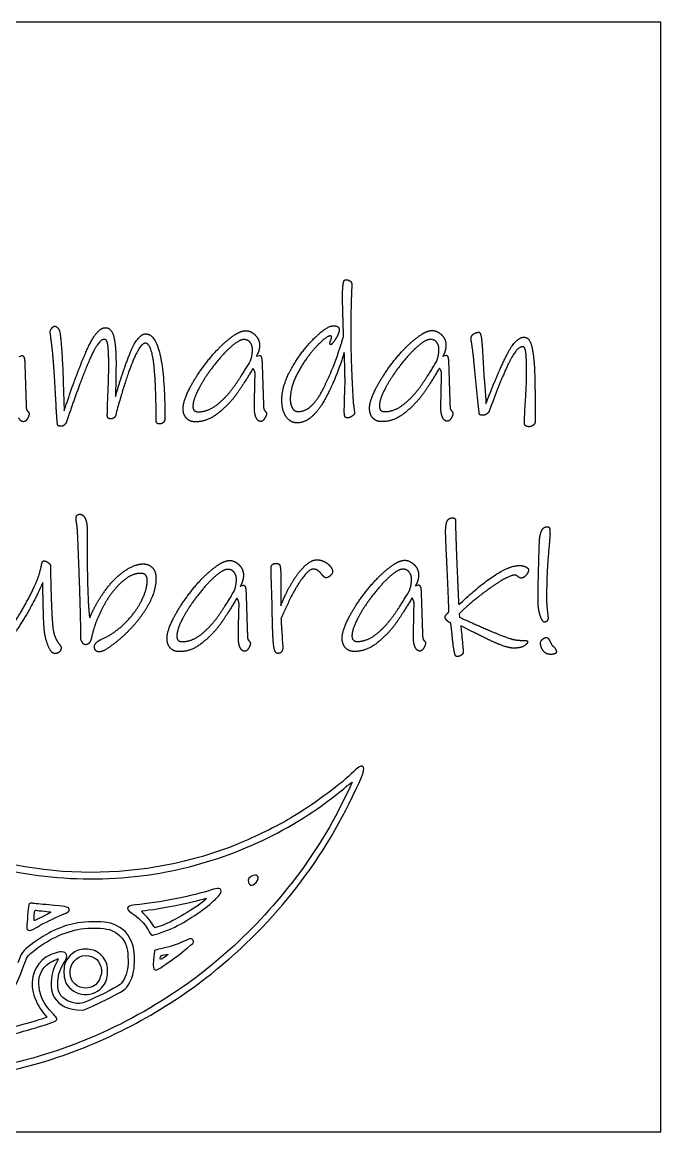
# Model space of a CAD drawing. Header units: centimetres. Extents: x 0 to 28, y 0 to 23.5.
# Drawn here: x 14.48 to 28, y 0 to 23.5 of the extents above; entities that cross this region are included whole.
import ezdxf

# ---------------------------------------------------------------- set-up
doc = ezdxf.new("R2010")
doc.units = ezdxf.units.CM
doc.header["$MEASUREMENT"] = 0
doc.layers.add('Crescent FINAL v2_Sketch1', color=7, linetype='Continuous')

msp = doc.modelspace()

# ---------------------------------------------------------------- linework, layer by layer
at = {"layer": 'Crescent FINAL v2_Sketch1'}
for p, q in [((28, 23.5), (0, 23.5)), ((28, 0), (28, 23.5)), ((21.459, 17.952), (21.451, 17.759)), ((21.283, 16.843), (21.275, 17.173)), ((14.417, 16.419), (14.483, 16.439)), ((19.44, 16.425), (19.507, 16.444)), ((23.387, 16.429), (23.454, 16.449)), ((19.409, 15.886), (19.413, 16.035)), ((23.356, 15.89), (23.36, 16.04)), ((24.123, 15.553), (24.063, 16.119)), ((24.248, 16.135), (24.264, 15.927)), ((15.353, 15.874), (15.373, 15.272)), ((16.461, 15.753), (16.458, 15.572)), ((21.312, 15.696), (21.316, 15.916)), ((24.155, 15.231), (24.123, 15.553)), ((24.426, 15.42), (24.367, 15.263)), ((15.456, 15.139), (15.42, 15.036)), ((16.47, 15.218), (16.47, 15.214)), ((15.855, 12.804), (15.856, 12.596)), ((23.466, 12.188), (23.446, 12.734)), ((19.956, 11.763), (19.957, 11.138)), ((19.1, 11.558), (19.166, 11.578)), ((22.806, 11.562), (22.873, 11.582)), ((19.069, 11.019), (19.073, 11.169)), ((22.776, 11.023), (22.779, 11.173)), ((23.735, 10.969), (23.739, 10.899)), ((23.582, 10.533), (23.554, 10.773)), ((24.014, 10.592), (23.767, 10.714)), ((19.989, 10.427), (20.001, 10.27)), ((21.405, 7.361), (21.466, 7.405)), ((21.466, 7.405), (21.44, 7.344)), ((15.642, 2.585), (15.783, 2.579)), ((15.783, 2.579), (15.972, 2.664)), ((15.008, 2.428), (14.896, 2.389)), ((14.934, 2.515), (15.008, 2.428)), ((0, 0), (28, 0))]:
    msp.add_line(p, q, dxfattribs=at)
for points, degree in [([(21.263, 17.637), (21.262, 17.873), (21.282, 17.975)], 2), ([(21.282, 17.975), (21.29, 18.015), (21.3, 18.03)], 2), ([(21.3, 18.03), (21.309, 18.046), (21.341, 18.046)], 2), ([(21.341, 18.046), (21.38, 18.046), (21.42, 18.021)], 2), ([(21.42, 18.021), (21.459, 17.995), (21.459, 17.952)], 2), ([(21.275, 17.173), (21.263, 17.61), (21.263, 17.637)], 2), ([(21.451, 17.759), (21.451, 17.681), (21.444, 17.451)], 2), ([(21.444, 17.451), (21.436, 17.221), (21.436, 16.989)], 2), ([(15.076, 16.942), (15.076, 16.974), (15.108, 17.017)], 2), ([(15.108, 16.681), (15.076, 16.915), (15.076, 16.942)], 2), ([(15.108, 17.017), (15.139, 17.06), (15.167, 17.061)], 2), ([(15.167, 17.061), (15.23, 17.061), (15.269, 16.97)], 2), ([(15.269, 16.97), (15.289, 16.927), (15.313, 16.624)], 2), ([(15.82, 16.485), (16.051, 17.03), (16.244, 17.03)], 2), ([(16.244, 17.03), (16.373, 17.03), (16.421, 16.842)], 2), ([(18.831, 16.766), (18.976, 16.884), (19.062, 16.925)], 2), ([(19.062, 16.925), (19.149, 16.967), (19.216, 16.967)], 2), ([(19.216, 16.967), (19.278, 16.967), (19.345, 16.928)], 2), ([(19.345, 16.928), (19.412, 16.888), (19.459, 16.818)], 2), ([(20.668, 16.807), (20.937, 17.071), (21.067, 17.071)], 2), ([(21.067, 17.071), (21.193, 17.071), (21.193, 16.989)], 2), ([(21.193, 16.989), (21.193, 16.934), (21.155, 16.861)], 2), ([(21.436, 16.989), (21.437, 16.541), (21.457, 16.075)], 2), ([(22.777, 16.77), (22.922, 16.888), (23.009, 16.93)], 2), ([(23.009, 16.93), (23.095, 16.971), (23.162, 16.971)], 2), ([(23.162, 16.971), (23.225, 16.971), (23.292, 16.932)], 2), ([(23.292, 16.932), (23.359, 16.893), (23.406, 16.822)], 2), ([(24.035, 16.895), (24.086, 16.933), (24.153, 16.933)], 2), ([(24.153, 16.933), (24.192, 16.933), (24.21, 16.744)], 2), ([(16.22, 16.783), (16.087, 16.782), (15.883, 16.293)], 2), ([(16.297, 16.659), (16.279, 16.783), (16.22, 16.783)], 2), ([(16.421, 16.842), (16.468, 16.653), (16.469, 16.295)], 2), ([(17.089, 16.701), (16.877, 16.701), (16.47, 15.218)], 2), ([(16.777, 16.516), (16.936, 16.897), (17.097, 16.898)], 2), ([(17.267, 16.279), (17.215, 16.701), (17.089, 16.701)], 2), ([(17.097, 16.898), (17.502, 16.898), (17.504, 15.106)], 2), ([(18.391, 16.303), (18.611, 16.585), (18.831, 16.766)], 2), ([(19.176, 16.778), (19.078, 16.778), (18.925, 16.644)], 2), ([(19.308, 16.717), (19.259, 16.778), (19.176, 16.778)], 2), ([(19.357, 16.574), (19.357, 16.656), (19.308, 16.717)], 2), ([(19.459, 16.818), (19.507, 16.747), (19.507, 16.657)], 2), ([(20.189, 16.178), (20.399, 16.544), (20.668, 16.807)], 2), ([(21.004, 16.855), (20.922, 16.855), (20.708, 16.628)], 2), ([(20.858, 15.74), (21.103, 16.226), (21.283, 16.843)], 2), ([(20.993, 16.69), (20.993, 16.709), (21.012, 16.756)], 2), ([(21.002, 16.676), (20.993, 16.682), (20.993, 16.69)], 2), ([(21.028, 16.847), (21.024, 16.855), (21.004, 16.855)], 2), ([(21.012, 16.756), (21.032, 16.804), (21.032, 16.819)], 2), ([(21.073, 16.729), (21.028, 16.67), (21.02, 16.67)], 2), ([(21.032, 16.819), (21.032, 16.839), (21.028, 16.847)], 2), ([(21.155, 16.861), (21.118, 16.788), (21.073, 16.729)], 2), ([(22.337, 16.308), (22.557, 16.589), (22.777, 16.77)], 2), ([(23.123, 16.782), (23.025, 16.782), (22.872, 16.649)], 2), ([(23.255, 16.722), (23.206, 16.783), (23.123, 16.782)], 2), ([(23.304, 16.578), (23.304, 16.661), (23.255, 16.722)], 2), ([(23.406, 16.822), (23.453, 16.751), (23.453, 16.661)], 2), ([(23.984, 16.799), (23.984, 16.858), (24.035, 16.895)], 2), ([(23.996, 16.709), (23.984, 16.768), (23.984, 16.799)], 2), ([(24.063, 16.119), (24.035, 16.457), (23.996, 16.709)], 2), ([(24.21, 16.744), (24.228, 16.556), (24.248, 16.135)], 2), ([(24.745, 16.46), (24.931, 16.828), (25.104, 16.828)], 2), ([(25.104, 16.828), (25.226, 16.828), (25.271, 16.622)], 2), ([(15.18, 15.783), (15.14, 16.447), (15.108, 16.681)], 2), ([(15.313, 16.624), (15.337, 16.322), (15.353, 15.874)], 2), ([(15.373, 15.272), (15.589, 15.941), (15.82, 16.485)], 2), ([(16.315, 16.24), (16.315, 16.535), (16.297, 16.659)], 2), ([(16.458, 15.572), (16.618, 16.134), (16.777, 16.516)], 2), ([(18.925, 16.644), (18.748, 16.495), (18.552, 16.245)], 2), ([(19.311, 16.318), (19.358, 16.436), (19.357, 16.574)], 2), ([(19.507, 16.657), (19.507, 16.535), (19.44, 16.425)], 2), ([(20.708, 16.628), (20.494, 16.402), (20.325, 16.091)], 2), ([(21.299, 16.505), (21.1, 15.86), (20.847, 15.438)], 2), ([(21.02, 16.67), (21.012, 16.67), (21.002, 16.676)], 2), ([(21.311, 16.205), (21.307, 16.383), (21.299, 16.505)], 2), ([(22.872, 16.649), (22.695, 16.499), (22.499, 16.249)], 2), ([(23.257, 16.323), (23.304, 16.441), (23.304, 16.578)], 2), ([(23.453, 16.661), (23.453, 16.539), (23.387, 16.429)], 2), ([(24.347, 15.542), (24.558, 16.092), (24.745, 16.46)], 2), ([(25.081, 16.627), (24.947, 16.627), (24.788, 16.295)], 2), ([(25.146, 16.48), (25.132, 16.627), (25.081, 16.627)], 2), ([(25.16, 16.101), (25.16, 16.333), (25.146, 16.48)], 2), ([(25.271, 16.622), (25.317, 16.415), (25.329, 16.093)], 2), ([(14.483, 16.439), (14.527, 16.439), (14.535, 16.333)], 2), ([(14.535, 16.333), (14.539, 16.27), (14.545, 16.077)], 2), ([(15.883, 16.293), (15.679, 15.803), (15.456, 15.139)], 2), ([(16.3, 15.658), (16.316, 16.028), (16.315, 16.24)], 2), ([(16.469, 16.295), (16.469, 16.107), (16.461, 15.753)], 2), ([(17.319, 15.062), (17.318, 15.856), (17.267, 16.279)], 2), ([(18.03, 15.749), (18.171, 16.022), (18.391, 16.303)], 2), ([(18.552, 16.245), (18.356, 15.995), (18.226, 15.751)], 2), ([(18.967, 15.781), (19.122, 16), (19.311, 16.318)], 2), ([(19.507, 16.444), (19.55, 16.444), (19.558, 16.338)], 2), ([(19.558, 16.338), (19.562, 16.275), (19.568, 16.083)], 2), ([(21.976, 15.753), (22.118, 16.027), (22.337, 16.308)], 2), ([(22.499, 16.249), (22.302, 15.999), (22.173, 15.755)], 2), ([(22.914, 15.786), (23.069, 16.004), (23.257, 16.323)], 2), ([(23.454, 16.449), (23.497, 16.449), (23.505, 16.343)], 2), ([(23.505, 16.343), (23.509, 16.28), (23.515, 16.087)], 2), ([(24.788, 16.295), (24.629, 15.963), (24.426, 15.42)], 2), ([(14.545, 16.077), (14.551, 15.885), (14.555, 15.759)], 2), ([(19.366, 16.165), (19.189, 15.866), (19.036, 15.646)], 2), ([(19.413, 16.035), (19.413, 16.126), (19.366, 16.165)], 2), ([(19.568, 16.083), (19.574, 15.89), (19.578, 15.764)], 2), ([(19.98, 15.501), (19.979, 15.812), (20.189, 16.178)], 2), ([(20.325, 16.091), (20.156, 15.781), (20.157, 15.513)], 2), ([(21.316, 15.916), (21.316, 16.026), (21.311, 16.205)], 2), ([(21.457, 16.075), (21.477, 15.609), (21.489, 15.464)], 2), ([(23.312, 16.169), (23.136, 15.87), (22.983, 15.65)], 2), ([(23.36, 16.04), (23.36, 16.13), (23.312, 16.169)], 2), ([(23.515, 16.087), (23.521, 15.895), (23.525, 15.769)], 2), ([(25.137, 15.499), (25.16, 15.861), (25.16, 16.101)], 2), ([(25.329, 16.093), (25.341, 15.735), (25.342, 15.047)], 2), ([(14.555, 15.759), (14.559, 15.629), (14.563, 15.507)], 2), ([(15.196, 15.512), (15.188, 15.594), (15.18, 15.783)], 2), ([(17.889, 15.318), (17.889, 15.476), (18.03, 15.749)], 2), ([(18.226, 15.751), (18.097, 15.507), (18.097, 15.366)], 2), ([(18.616, 15.406), (18.812, 15.563), (18.967, 15.781)], 2), ([(19.398, 15.32), (19.398, 15.414), (19.409, 15.886)], 2), ([(19.578, 15.764), (19.583, 15.635), (19.587, 15.513)], 2), ([(21.835, 15.323), (21.835, 15.48), (21.976, 15.753)], 2), ([(22.173, 15.755), (22.043, 15.512), (22.044, 15.37)], 2), ([(22.562, 15.41), (22.759, 15.567), (22.914, 15.786)], 2), ([(23.345, 15.324), (23.345, 15.419), (23.356, 15.89)], 2), ([(23.525, 15.769), (23.529, 15.639), (23.533, 15.517)], 2), ([(24.264, 15.927), (24.296, 15.53), (24.3, 15.424)], 2), ([(15.228, 14.997), (15.208, 15.189), (15.196, 15.512)], 2), ([(16.285, 15.171), (16.285, 15.328), (16.3, 15.658)], 2), ([(19.036, 15.646), (18.883, 15.426), (18.647, 15.231)], 2), ([(19.587, 15.513), (19.591, 15.391), (19.595, 15.32)], 2), ([(20.157, 15.513), (20.157, 15.419), (20.196, 15.337)], 2), ([(20.326, 15.254), (20.613, 15.254), (20.858, 15.74)], 2), ([(21.301, 15.243), (21.301, 15.46), (21.312, 15.696)], 2), ([(22.983, 15.65), (22.83, 15.43), (22.594, 15.235)], 2), ([(23.533, 15.517), (23.537, 15.395), (23.541, 15.325)], 2), ([(24.321, 15.477), (24.331, 15.506), (24.347, 15.542)], 2), ([(14.563, 15.507), (14.567, 15.385), (14.571, 15.315)], 2), ([(14.571, 15.315), (14.575, 15.287), (14.603, 15.258)], 2), ([(17.958, 15.114), (17.889, 15.192), (17.889, 15.318)], 2), ([(18.097, 15.366), (18.097, 15.248), (18.207, 15.248)], 2), ([(18.207, 15.248), (18.419, 15.248), (18.616, 15.406)], 2), ([(19.434, 15.127), (19.398, 15.21), (19.398, 15.32)], 2), ([(19.595, 15.32), (19.599, 15.293), (19.626, 15.263)], 2), ([(20.073, 15.14), (19.98, 15.266), (19.98, 15.501)], 2), ([(20.196, 15.337), (20.236, 15.254), (20.326, 15.254)], 2), ([(20.847, 15.438), (20.593, 15.015), (20.299, 15.014)], 2), ([(21.489, 15.464), (21.489, 15.44), (21.493, 15.413)], 2), ([(21.493, 15.413), (21.497, 15.385), (21.501, 15.362)], 2), ([(21.501, 15.362), (21.517, 15.252), (21.517, 15.228)], 2), ([(21.904, 15.118), (21.835, 15.197), (21.835, 15.323)], 2), ([(22.044, 15.37), (22.044, 15.252), (22.154, 15.252)], 2), ([(22.154, 15.252), (22.366, 15.252), (22.562, 15.41)], 2), ([(23.38, 15.132), (23.345, 15.214), (23.345, 15.324)], 2), ([(23.541, 15.325), (23.545, 15.297), (23.573, 15.268)], 2), ([(24.3, 15.424), (24.312, 15.447), (24.321, 15.477)], 2), ([(25.114, 15), (25.114, 15.161), (25.137, 15.499)], 2), ([(14.512, 15.039), (14.446, 15.039), (14.41, 15.122)], 2), ([(14.591, 15.1), (14.552, 15.039), (14.512, 15.039)], 2), ([(14.63, 15.209), (14.63, 15.161), (14.591, 15.1)], 2), ([(14.603, 15.258), (14.63, 15.228), (14.63, 15.209)], 2), ([(16.356, 15.1), (16.285, 15.1), (16.285, 15.171)], 2), ([(16.438, 15.134), (16.407, 15.1), (16.356, 15.1)], 2), ([(16.47, 15.214), (16.47, 15.167), (16.438, 15.134)], 2), ([(17.39, 14.991), (17.319, 14.991), (17.319, 15.062)], 2), ([(17.504, 15.106), (17.504, 15.058), (17.472, 15.025)], 2), ([(18.152, 15.036), (18.027, 15.035), (17.958, 15.114)], 2), ([(18.647, 15.231), (18.412, 15.036), (18.152, 15.036)], 2), ([(19.536, 15.045), (19.469, 15.045), (19.434, 15.127)], 2), ([(19.615, 15.106), (19.575, 15.045), (19.536, 15.045)], 2), ([(19.654, 15.214), (19.654, 15.167), (19.615, 15.106)], 2), ([(19.626, 15.263), (19.654, 15.234), (19.654, 15.214)], 2), ([(20.299, 15.014), (20.165, 15.014), (20.073, 15.14)], 2), ([(21.315, 15.151), (21.301, 15.184), (21.301, 15.243)], 2), ([(21.372, 15.118), (21.328, 15.118), (21.315, 15.151)], 2), ([(21.46, 15.153), (21.403, 15.118), (21.372, 15.118)], 2), ([(21.517, 15.228), (21.517, 15.189), (21.46, 15.153)], 2), ([(22.099, 15.04), (21.973, 15.04), (21.904, 15.118)], 2), ([(22.594, 15.235), (22.358, 15.04), (22.099, 15.04)], 2), ([(23.483, 15.049), (23.416, 15.049), (23.38, 15.132)], 2), ([(23.561, 15.11), (23.522, 15.049), (23.483, 15.049)], 2), ([(23.6, 15.218), (23.6, 15.171), (23.561, 15.11)], 2), ([(23.573, 15.268), (23.6, 15.238), (23.6, 15.218)], 2), ([(24.174, 15.184), (24.159, 15.192), (24.155, 15.231)], 2), ([(24.237, 15.176), (24.19, 15.176), (24.174, 15.184)], 2), ([(24.314, 15.2), (24.276, 15.176), (24.237, 15.176)], 2), ([(24.367, 15.263), (24.351, 15.223), (24.314, 15.2)], 2), ([(25.342, 15.047), (25.342, 15), (25.303, 14.967)], 2), ([(15.248, 14.95), (15.232, 14.958), (15.228, 14.997)], 2), ([(15.311, 14.942), (15.263, 14.942), (15.248, 14.95)], 2), ([(15.375, 14.97), (15.346, 14.942), (15.311, 14.942)], 2), ([(15.42, 15.036), (15.405, 14.997), (15.375, 14.97)], 2), ([(17.472, 15.025), (17.441, 14.992), (17.39, 14.991)], 2), ([(25.142, 14.951), (25.114, 14.969), (25.114, 15)], 2), ([(25.208, 14.933), (25.169, 14.933), (25.142, 14.951)], 2), ([(25.303, 14.967), (25.263, 14.933), (25.208, 14.933)], 2), ([(15.623, 12.989), (15.623, 13.079), (15.706, 13.079)], 2), ([(15.627, 12.94), (15.623, 12.965), (15.623, 12.989)], 2), ([(15.635, 12.89), (15.631, 12.914), (15.627, 12.94)], 2), ([(15.706, 13.079), (15.773, 13.079), (15.814, 12.995)], 2), ([(15.814, 12.995), (15.855, 12.91), (15.855, 12.804)], 2), ([(23.473, 12.923), (23.501, 13.001), (23.595, 13.002)], 2), ([(23.595, 13.002), (23.63, 13.002), (23.642, 12.988)], 2), ([(23.642, 12.988), (23.654, 12.974), (23.654, 12.935)], 2), ([(23.654, 12.935), (23.654, 12.754), (23.68, 12.096)], 2), ([(15.643, 12.849), (15.639, 12.871), (15.635, 12.89)], 2), ([(15.647, 12.804), (15.647, 12.828), (15.643, 12.849)], 2), ([(15.691, 11.794), (15.659, 12.678), (15.647, 12.804)], 2), ([(23.446, 12.734), (23.446, 12.844), (23.473, 12.923)], 2), ([(25.431, 12.504), (25.435, 12.618), (25.472, 12.717)], 2), ([(25.472, 12.717), (25.509, 12.815), (25.604, 12.815)], 2), ([(25.604, 12.815), (25.635, 12.815), (25.645, 12.782)], 2), ([(25.645, 12.782), (25.655, 12.748), (25.655, 12.654)], 2), ([(15.856, 12.596), (15.857, 11.66), (15.885, 11.157)], 2), ([(25.401, 11.246), (25.401, 11.561), (25.431, 12.504)], 2), ([(25.655, 12.654), (25.655, 12.642), (25.64, 12.453)], 2), ([(25.64, 12.453), (25.581, 11.876), (25.582, 11.298)], 2), ([(14.885, 11.966), (14.897, 12.033), (14.909, 12.062)], 2), ([(14.909, 12.062), (14.921, 12.092), (14.936, 12.092)], 2), ([(14.936, 12.092), (14.98, 12.092), (15.031, 12.056)], 2), ([(15.031, 12.056), (15.082, 12.021), (15.082, 11.982)], 2), ([(16.646, 11.875), (16.863, 12.027), (17.039, 12.027)], 2), ([(17.039, 12.027), (17.161, 12.027), (17.238, 11.949)], 2), ([(18.49, 11.899), (18.635, 12.017), (18.722, 12.059)], 2), ([(18.722, 12.059), (18.808, 12.1), (18.875, 12.1)], 2), ([(18.875, 12.1), (18.938, 12.1), (19.005, 12.061)], 2), ([(19.005, 12.061), (19.072, 12.022), (19.119, 11.951)], 2), ([(19.752, 11.948), (19.752, 12.038), (19.862, 12.038)], 2), ([(19.862, 12.038), (19.929, 12.038), (19.942, 11.981)], 2), ([(20.212, 11.661), (20.349, 11.882), (20.481, 11.998)], 2), ([(20.481, 11.998), (20.612, 12.114), (20.715, 12.114)], 2), ([(20.715, 12.114), (20.801, 12.114), (20.88, 12.075)], 2), ([(20.88, 12.075), (20.958, 12.036), (21.006, 11.975)], 2), ([(22.197, 11.903), (22.342, 12.021), (22.429, 12.063)], 2), ([(22.429, 12.063), (22.515, 12.104), (22.582, 12.104)], 2), ([(22.582, 12.104), (22.645, 12.104), (22.712, 12.065)], 2), ([(22.712, 12.065), (22.778, 12.026), (22.826, 11.955)], 2), ([(23.492, 11.614), (23.474, 12.007), (23.466, 12.188)], 2), ([(23.68, 12.096), (23.707, 11.437), (23.723, 11.158)], 2), ([(23.723, 11.158), (24.598, 11.992), (25.003, 11.993)], 2), ([(25.003, 11.993), (25.086, 11.993), (25.143, 11.964)], 2), ([(14.815, 11.722), (14.846, 11.801), (14.885, 11.966)], 2), ([(15.082, 11.982), (15.082, 11.793), (15.096, 11.335)], 2), ([(15.724, 10.453), (15.724, 10.909), (15.691, 11.794)], 2), ([(16.246, 11.472), (16.43, 11.724), (16.646, 11.875)], 2), ([(16.989, 11.827), (16.823, 11.827), (16.651, 11.693)], 2), ([(17.097, 11.789), (17.063, 11.827), (16.989, 11.827)], 2), ([(17.13, 11.677), (17.13, 11.752), (17.097, 11.789)], 2), ([(17.238, 11.949), (17.315, 11.87), (17.315, 11.721)], 2), ([(18.05, 11.437), (18.27, 11.718), (18.49, 11.899)], 2), ([(18.584, 11.777), (18.408, 11.628), (18.212, 11.378)], 2), ([(18.836, 11.911), (18.738, 11.911), (18.584, 11.777)], 2), ([(18.968, 11.851), (18.918, 11.911), (18.836, 11.911)], 2), ([(19.017, 11.707), (19.017, 11.79), (18.968, 11.851)], 2), ([(19.166, 11.79), (19.166, 11.668), (19.1, 11.558)], 2), ([(19.119, 11.951), (19.166, 11.88), (19.166, 11.79)], 2), ([(19.764, 11.464), (19.752, 11.802), (19.752, 11.948)], 2), ([(19.942, 11.981), (19.956, 11.924), (19.956, 11.763)], 2), ([(20.644, 11.917), (20.53, 11.917), (20.338, 11.616)], 2), ([(20.736, 11.89), (20.691, 11.917), (20.644, 11.917)], 2), ([(20.809, 11.823), (20.782, 11.862), (20.736, 11.89)], 2), ([(20.866, 11.756), (20.841, 11.78), (20.809, 11.823)], 2), ([(20.919, 11.733), (20.892, 11.733), (20.866, 11.756)], 2), ([(21.004, 11.778), (20.955, 11.733), (20.919, 11.733)], 2), ([(21.053, 11.859), (21.053, 11.823), (21.004, 11.778)], 2), ([(21.006, 11.975), (21.053, 11.914), (21.053, 11.859)], 2), ([(21.757, 11.441), (21.977, 11.722), (22.197, 11.903)], 2), ([(22.291, 11.782), (22.115, 11.632), (21.918, 11.382)], 2), ([(22.543, 11.915), (22.444, 11.915), (22.291, 11.782)], 2), ([(22.674, 11.855), (22.625, 11.916), (22.543, 11.915)], 2), ([(22.724, 11.711), (22.724, 11.794), (22.674, 11.855)], 2), ([(22.873, 11.794), (22.873, 11.672), (22.806, 11.562)], 2), ([(22.826, 11.955), (22.873, 11.884), (22.873, 11.794)], 2), ([(24.921, 11.792), (24.815, 11.792), (24.583, 11.646)], 2), ([(24.976, 11.759), (24.937, 11.792), (24.921, 11.792)], 2), ([(25.047, 11.726), (25.015, 11.726), (24.976, 11.759)], 2), ([(25.147, 11.787), (25.094, 11.726), (25.047, 11.726)], 2), ([(25.143, 11.964), (25.2, 11.934), (25.2, 11.903)], 2), ([(25.2, 11.903), (25.2, 11.848), (25.147, 11.787)], 2), ([(14.552, 11.175), (14.725, 11.49), (14.815, 11.722)], 2), ([(14.917, 11.632), (14.804, 11.36), (14.607, 11.014)], 2), ([(14.921, 11.488), (14.921, 11.573), (14.917, 11.632)], 2), ([(16.651, 11.693), (16.478, 11.559), (16.329, 11.342)], 2), ([(17.005, 11.241), (17.13, 11.489), (17.13, 11.677)], 2), ([(17.315, 11.721), (17.315, 11.387), (17.048, 10.991)], 2), ([(18.97, 11.452), (19.017, 11.57), (19.017, 11.707)], 2), ([(19.166, 11.578), (19.21, 11.578), (19.218, 11.471)], 2), ([(19.957, 11.138), (20.075, 11.441), (20.212, 11.661)], 2), ([(20.338, 11.616), (20.146, 11.315), (19.961, 10.859)], 2), ([(22.677, 11.456), (22.724, 11.574), (22.724, 11.711)], 2), ([(22.873, 11.582), (22.916, 11.582), (22.924, 11.476)], 2), ([(23.515, 11.008), (23.51, 11.221), (23.492, 11.614)], 2), ([(24.583, 11.646), (24.351, 11.501), (24.108, 11.304)], 2), ([(14.925, 11.321), (14.921, 11.404), (14.921, 11.488)], 2), ([(14.95, 10.637), (14.934, 10.806), (14.925, 11.321)], 2), ([(15.096, 11.335), (15.111, 10.877), (15.131, 10.7)], 2), ([(16.052, 11.173), (16.144, 11.334), (16.246, 11.472)], 2), ([(16.329, 11.342), (16.215, 11.177), (16.109, 10.945)], 2), ([(17.689, 10.882), (17.83, 11.155), (18.05, 11.437)], 2), ([(18.212, 11.378), (18.015, 11.128), (17.886, 10.884)], 2), ([(18.627, 10.915), (18.782, 11.133), (18.97, 11.452)], 2), ([(19.025, 11.298), (18.849, 10.999), (18.696, 10.779)], 2), ([(19.073, 11.169), (19.072, 11.259), (19.025, 11.298)], 2), ([(19.218, 11.471), (19.222, 11.409), (19.228, 11.216)], 2), ([(19.774, 11.079), (19.772, 11.24), (19.764, 11.464)], 2), ([(21.396, 10.886), (21.537, 11.16), (21.757, 11.441)], 2), ([(21.918, 11.382), (21.722, 11.132), (21.593, 10.888)], 2), ([(22.333, 10.919), (22.489, 11.137), (22.677, 11.456)], 2), ([(22.732, 11.302), (22.555, 11.003), (22.402, 10.783)], 2), ([(22.779, 11.173), (22.779, 11.263), (22.732, 11.302)], 2), ([(22.924, 11.476), (22.928, 11.413), (22.935, 11.22)], 2), ([(24.108, 11.304), (23.864, 11.107), (23.735, 10.969)], 2), ([(25.582, 11.298), (25.582, 11.172), (25.598, 11.042)], 2), ([(14.205, 10.635), (14.38, 10.861), (14.552, 11.175)], 2), ([(15.885, 11.157), (15.901, 10.91), (15.916, 10.882)], 2), ([(15.916, 10.882), (15.96, 11.012), (16.052, 11.173)], 2), ([(16.656, 10.771), (16.879, 10.993), (17.005, 11.241)], 2), ([(19.228, 11.216), (19.234, 11.023), (19.238, 10.898)], 2), ([(19.781, 10.831), (19.776, 10.918), (19.774, 11.079)], 2), ([(22.935, 11.22), (22.941, 11.028), (22.945, 10.902)], 2), ([(25.423, 11.028), (25.401, 11.132), (25.401, 11.246)], 2), ([(14.607, 11.014), (14.411, 10.668), (14.213, 10.42)], 2), ([(16.109, 10.945), (16.003, 10.713), (15.948, 10.454)], 2), ([(17.048, 10.991), (16.782, 10.596), (16.369, 10.293)], 2), ([(17.548, 10.452), (17.548, 10.609), (17.689, 10.882)], 2), ([(17.886, 10.884), (17.756, 10.64), (17.757, 10.499)], 2), ([(18.275, 10.539), (18.472, 10.696), (18.627, 10.915)], 2), ([(19.058, 10.453), (19.058, 10.548), (19.069, 11.019)], 2), ([(19.238, 10.898), (19.242, 10.768), (19.246, 10.646)], 2), ([(19.805, 10.311), (19.785, 10.489), (19.781, 10.831)], 2), ([(19.961, 10.859), (19.965, 10.769), (19.975, 10.631)], 2), ([(21.255, 10.456), (21.255, 10.613), (21.396, 10.886)], 2), ([(21.593, 10.888), (21.463, 10.645), (21.463, 10.503)], 2), ([(21.982, 10.543), (22.178, 10.7), (22.333, 10.919)], 2), ([(22.764, 10.457), (22.764, 10.552), (22.776, 11.023)], 2), ([(22.945, 10.902), (22.949, 10.772), (22.953, 10.65)], 2), ([(23.436, 10.898), (23.436, 10.946), (23.515, 11.008)], 2), ([(23.472, 10.83), (23.436, 10.867), (23.436, 10.898)], 2), ([(23.554, 10.773), (23.507, 10.792), (23.472, 10.83)], 2), ([(23.739, 10.899), (24.038, 10.761), (24.403, 10.605)], 2), ([(25.476, 10.859), (25.445, 10.924), (25.423, 11.028)], 2), ([(25.535, 10.795), (25.508, 10.795), (25.476, 10.859)], 2), ([(25.614, 10.889), (25.614, 10.795), (25.535, 10.795)], 2), ([(25.598, 11.042), (25.614, 10.913), (25.614, 10.889)], 2), ([(15.031, 10.295), (14.966, 10.46), (14.95, 10.637)], 2), ([(15.131, 10.7), (15.146, 10.547), (15.188, 10.461)], 2), ([(16.161, 10.43), (16.432, 10.549), (16.656, 10.771)], 2), ([(18.696, 10.779), (18.543, 10.559), (18.307, 10.364)], 2), ([(19.246, 10.646), (19.25, 10.524), (19.254, 10.453)], 2), ([(19.975, 10.631), (19.985, 10.494), (19.989, 10.427)], 2), ([(22.402, 10.783), (22.249, 10.563), (22.014, 10.368)], 2), ([(22.953, 10.65), (22.957, 10.528), (22.961, 10.458)], 2), ([(23.767, 10.714), (23.818, 10.215), (23.818, 10.164)], 2), ([(24.539, 10.339), (24.317, 10.435), (24.014, 10.592)], 2), ([(24.403, 10.605), (24.769, 10.448), (24.911, 10.42)], 2), ([(15.188, 10.461), (15.229, 10.374), (15.269, 10.325)], 2), ([(15.756, 10.365), (15.724, 10.414), (15.724, 10.453)], 2), ([(15.815, 10.316), (15.787, 10.316), (15.756, 10.365)], 2), ([(15.948, 10.454), (15.917, 10.316), (15.815, 10.316)], 2), ([(16.011, 10.269), (16.011, 10.312), (16.049, 10.356)], 2), ([(16.049, 10.356), (16.086, 10.399), (16.161, 10.43)], 2), ([(17.617, 10.247), (17.548, 10.326), (17.548, 10.452)], 2), ([(17.757, 10.499), (17.757, 10.381), (17.867, 10.381)], 2), ([(18.307, 10.364), (18.071, 10.169), (17.812, 10.169)], 2), ([(17.867, 10.381), (18.079, 10.381), (18.275, 10.539)], 2), ([(19.093, 10.261), (19.058, 10.343), (19.058, 10.453)], 2), ([(19.254, 10.453), (19.258, 10.426), (19.286, 10.396)], 2), ([(19.313, 10.347), (19.313, 10.3), (19.274, 10.239)], 2), ([(19.286, 10.396), (19.313, 10.367), (19.313, 10.347)], 2), ([(21.324, 10.251), (21.255, 10.33), (21.255, 10.456)], 2), ([(21.463, 10.503), (21.463, 10.385), (21.573, 10.385)], 2), ([(22.014, 10.368), (21.778, 10.173), (21.519, 10.173)], 2), ([(21.573, 10.385), (21.786, 10.385), (21.982, 10.543)], 2), ([(22.8, 10.265), (22.765, 10.347), (22.764, 10.457)], 2), ([(22.961, 10.458), (22.965, 10.43), (22.992, 10.401)], 2), ([(23.02, 10.351), (23.02, 10.304), (22.981, 10.243)], 2), ([(22.992, 10.401), (23.02, 10.371), (23.02, 10.351)], 2), ([(23.63, 10.16), (23.61, 10.254), (23.582, 10.533)], 2), ([(24.911, 10.42), (24.966, 10.413), (25.021, 10.409)], 2), ([(25.021, 10.409), (25.076, 10.405), (25.099, 10.405)], 2), ([(25.099, 10.405), (25.135, 10.405), (25.158, 10.401)], 2), ([(25.182, 10.385), (25.182, 10.338), (25.109, 10.291)], 2), ([(25.158, 10.401), (25.182, 10.397), (25.182, 10.385)], 2), ([(25.453, 10.346), (25.453, 10.39), (25.494, 10.429)], 2), ([(25.473, 10.258), (25.453, 10.315), (25.453, 10.346)], 2), ([(25.494, 10.429), (25.536, 10.468), (25.579, 10.468)], 2), ([(25.579, 10.468), (25.606, 10.468), (25.622, 10.445)], 2), ([(25.622, 10.445), (25.638, 10.421), (25.658, 10.378)], 2), ([(25.658, 10.378), (25.689, 10.307), (25.721, 10.284)], 2), ([(15.174, 10.13), (15.096, 10.13), (15.031, 10.295)], 2), ([(15.273, 10.166), (15.237, 10.131), (15.174, 10.13)], 2), ([(15.269, 10.325), (15.308, 10.276), (15.308, 10.264)], 2), ([(15.308, 10.264), (15.308, 10.201), (15.273, 10.166)], 2), ([(16.039, 10.194), (16.012, 10.226), (16.011, 10.269)], 2), ([(16.11, 10.163), (16.067, 10.163), (16.039, 10.194)], 2), ([(16.369, 10.293), (16.196, 10.163), (16.11, 10.163)], 2), ([(17.812, 10.169), (17.686, 10.169), (17.617, 10.247)], 2), ([(19.196, 10.178), (19.129, 10.178), (19.093, 10.261)], 2), ([(19.274, 10.239), (19.235, 10.178), (19.196, 10.178)], 2), ([(19.891, 10.132), (19.825, 10.132), (19.805, 10.311)], 2), ([(19.978, 10.173), (19.954, 10.132), (19.891, 10.132)], 2), ([(20.001, 10.27), (20.001, 10.214), (19.978, 10.173)], 2), ([(21.519, 10.173), (21.393, 10.173), (21.324, 10.251)], 2), ([(22.902, 10.182), (22.835, 10.182), (22.8, 10.265)], 2), ([(22.981, 10.243), (22.942, 10.182), (22.902, 10.182)], 2), ([(23.681, 10.065), (23.649, 10.065), (23.63, 10.16)], 2), ([(23.818, 10.164), (23.818, 10.12), (23.775, 10.093)], 2), ([(24.891, 10.244), (24.762, 10.243), (24.539, 10.339)], 2), ([(25.109, 10.291), (25.037, 10.244), (24.891, 10.244)], 2), ([(25.54, 10.156), (25.493, 10.201), (25.473, 10.258)], 2), ([(25.662, 10.111), (25.587, 10.111), (25.54, 10.156)], 2), ([(25.791, 10.17), (25.792, 10.111), (25.662, 10.111)], 2), ([(25.721, 10.284), (25.752, 10.26), (25.772, 10.223)], 2), ([(25.772, 10.223), (25.791, 10.186), (25.791, 10.17)], 2), ([(23.775, 10.093), (23.732, 10.065), (23.681, 10.065)], 2), ([(21.449, 7.581), (21.151, 7.303), (20.629, 6.923), (20.163, 6.642)], 3), ([(21.681, 7.741), (21.643, 7.753), (21.61, 7.731), (21.449, 7.581)], 3), ([(21.613, 7.394), (21.722, 7.636), (21.738, 7.723), (21.681, 7.741)], 3), ([(18.487, 3.348), (19.843, 4.429), (20.915, 5.814), (21.613, 7.394)], 3), ([(21.44, 7.344), (21.399, 7.246), (21.136, 6.721), (21.046, 6.56)], 3), ([(21.136, 7.143), (21.233, 7.218), (21.32, 7.289), (21.328, 7.298)], 3), ([(21.328, 7.298), (21.338, 7.308), (21.372, 7.336), (21.405, 7.361)], 3), ([(17.53, 5.504), (18.848, 5.756), (20.109, 6.329), (21.136, 7.143)], 3), ([(20.163, 6.642), (19.899, 6.485), (19.386, 6.23), (19.056, 6.098)], 3), ([(21.046, 6.56), (20.398, 5.397), (19.461, 4.3), (18.384, 3.442)], 3), ([(19.056, 6.098), (17.063, 5.29), (14.814, 5.292), (12.798, 6.104)], 3), ([(13.233, 5.797), (14.607, 5.336), (16.118, 5.233), (17.53, 5.504)], 3), ([(19.432, 5.281), (19.535, 5.399), (19.458, 5.486), (19.323, 5.404)], 3), ([(19.323, 5.404), (19.284, 5.381), (19.269, 5.359), (19.269, 5.328)], 3), ([(19.269, 5.328), (19.269, 5.213), (19.351, 5.189), (19.432, 5.281)], 3), ([(18.49, 5.123), (18.116, 5), (17.355, 4.849), (16.879, 4.805)], 3), ([(18.178, 4.894), (18.279, 4.92), (18.367, 4.941), (18.375, 4.943)], 3), ([(18.375, 4.943), (18.385, 4.943), (18.365, 4.921), (18.334, 4.894)], 3), ([(18.638, 5.153), (18.612, 5.154), (18.544, 5.141), (18.49, 5.123)], 3), ([(18.572, 4.925), (18.68, 5.031), (18.697, 5.054), (18.692, 5.099)], 3), ([(18.692, 5.099), (18.687, 5.143), (18.68, 5.149), (18.638, 5.153)], 3), ([(14.632, 4.826), (14.622, 4.815), (14.611, 4.734), (14.604, 4.649)], 3), ([(14.699, 4.841), (14.668, 4.846), (14.643, 4.841), (14.632, 4.826)], 3), ([(15.045, 4.805), (14.883, 4.82), (14.727, 4.836), (14.699, 4.841)], 3), ([(15.47, 4.728), (15.447, 4.764), (15.4, 4.774), (15.045, 4.805)], 3), ([(15.324, 4.593), (15.465, 4.651), (15.5, 4.68), (15.47, 4.728)], 3), ([(16.733, 4.774), (16.686, 4.738), (16.715, 4.679), (16.804, 4.633)], 3), ([(16.879, 4.805), (16.815, 4.798), (16.75, 4.784), (16.733, 4.774)], 3), ([(17.009, 4.672), (17.012, 4.675), (17.125, 4.693), (17.26, 4.711)], 3), ([(17.26, 4.711), (17.549, 4.752), (17.924, 4.828), (18.178, 4.894)], 3), ([(18.334, 4.894), (18.151, 4.736), (17.688, 4.462), (17.465, 4.378)], 3), ([(17.713, 4.337), (18.032, 4.498), (18.387, 4.741), (18.572, 4.925)], 3), ([(14.604, 4.649), (14.597, 4.564), (14.589, 4.447), (14.584, 4.392)], 3), ([(15.086, 4.651), (15.086, 4.639), (14.74, 4.464), (14.735, 4.472)], 3), ([(14.735, 4.472), (14.734, 4.475), (14.735, 4.528), (14.738, 4.588)], 3), ([(14.738, 4.588), (14.745, 4.695), (14.747, 4.7), (14.78, 4.692)], 3), ([(14.78, 4.692), (14.799, 4.687), (14.876, 4.679), (14.952, 4.672)], 3), ([(14.801, 4.337), (14.973, 4.436), (15.142, 4.519), (15.324, 4.593)], 3), ([(14.952, 4.672), (15.026, 4.665), (15.086, 4.656), (15.086, 4.651)], 3), ([(16.804, 4.633), (16.915, 4.574), (17.088, 4.398), (17.152, 4.275)], 3), ([(17.079, 4.598), (17.037, 4.638), (17.006, 4.67), (17.009, 4.672)], 3), ([(17.222, 4.424), (17.184, 4.482), (17.12, 4.561), (17.079, 4.598)], 3), ([(14.584, 4.392), (14.574, 4.295), (14.576, 4.288), (14.614, 4.27)], 3), ([(14.614, 4.27), (14.65, 4.255), (14.673, 4.264), (14.801, 4.337)], 3), ([(15.662, 4.426), (15.336, 4.372), (15.004, 4.216), (14.668, 3.963)], 3), ([(14.688, 3.799), (15.006, 4.063), (15.368, 4.239), (15.726, 4.296)], 3), ([(16.276, 4.434), (16.146, 4.459), (15.831, 4.454), (15.662, 4.426)], 3), ([(15.726, 4.296), (15.898, 4.326), (16.208, 4.318), (16.328, 4.282)], 3), ([(16.756, 4.111), (16.668, 4.277), (16.492, 4.395), (16.276, 4.434)], 3), ([(16.328, 4.282), (16.5, 4.227), (16.627, 4.108), (16.686, 3.944)], 3), ([(17.152, 4.275), (17.181, 4.218), (17.214, 4.168), (17.225, 4.164)], 3), ([(17.299, 4.321), (17.294, 4.321), (17.258, 4.367), (17.222, 4.424)], 3), ([(17.225, 4.164), (17.255, 4.152), (17.567, 4.264), (17.713, 4.337)], 3), ([(17.465, 4.378), (17.38, 4.347), (17.304, 4.321), (17.299, 4.321)], 3), ([(16.86, 3.653), (16.86, 3.845), (16.832, 3.972), (16.756, 4.111)], 3), ([(17.9, 4.032), (17.754, 3.962), (17.562, 3.899), (17.416, 3.876)], 3), ([(17.522, 3.547), (17.763, 3.712), (18.101, 3.981), (18.11, 4.013)], 3), ([(18.042, 4.09), (18.028, 4.09), (17.964, 4.063), (17.9, 4.032)], 3), ([(18.11, 4.013), (18.119, 4.049), (18.082, 4.091), (18.042, 4.09)], 3), ([(14.668, 3.963), (14.497, 3.835), (14.461, 3.785), (14.392, 3.58)], 3), ([(14.514, 3.507), (14.589, 3.716), (14.594, 3.722), (14.688, 3.799)], 3), ([(15.316, 3.812), (15.236, 3.812), (15.083, 3.758), (14.986, 3.696)], 3), ([(15.386, 3.606), (15.464, 3.717), (15.431, 3.812), (15.316, 3.812)], 3), ([(15.706, 3.857), (15.551, 3.812), (15.424, 3.686), (15.382, 3.534)], 3), ([(15.99, 3.845), (15.88, 3.875), (15.785, 3.878), (15.706, 3.857)], 3), ([(16.243, 3.624), (16.187, 3.732), (16.089, 3.817), (15.99, 3.845)], 3), ([(16.686, 3.944), (16.722, 3.847), (16.735, 3.568), (16.712, 3.443)], 3), ([(17.286, 3.839), (17.28, 3.829), (17.268, 3.737), (17.263, 3.637)], 3), ([(17.416, 3.876), (17.352, 3.865), (17.294, 3.849), (17.286, 3.839)], 3), ([(17.563, 3.76), (17.576, 3.762), (17.552, 3.737), (17.508, 3.706)], 3), ([(14.986, 3.696), (14.752, 3.545), (14.645, 3.253), (14.716, 2.951)], 3), ([(14.834, 3.132), (14.834, 3.358), (14.932, 3.52), (15.129, 3.617)], 3), ([(15.209, 3.581), (15.096, 3.383), (15.062, 3.114), (15.124, 2.932)], 3), ([(15.129, 3.617), (15.186, 3.647), (15.239, 3.666), (15.242, 3.662)], 3), ([(15.242, 3.662), (15.247, 3.657), (15.232, 3.621), (15.209, 3.581)], 3), ([(15.237, 3.187), (15.244, 3.337), (15.288, 3.461), (15.386, 3.606)], 3), ([(15.382, 3.534), (15.357, 3.445), (15.362, 3.286), (15.393, 3.197)], 3), ([(15.513, 3.486), (15.569, 3.685), (15.777, 3.785), (15.967, 3.706)], 3), ([(15.967, 3.706), (16.046, 3.673), (16.084, 3.639), (16.12, 3.566)], 3), ([(16.12, 3.566), (16.166, 3.473), (16.174, 3.394), (16.144, 3.296)], 3), ([(16.289, 3.393), (16.292, 3.514), (16.287, 3.537), (16.243, 3.624)], 3), ([(16.782, 3.212), (16.838, 3.33), (16.861, 3.46), (16.86, 3.653)], 3), ([(17.263, 3.637), (17.253, 3.465), (17.255, 3.452), (17.284, 3.435)], 3), ([(17.284, 3.435), (17.324, 3.414), (17.342, 3.422), (17.522, 3.547)], 3), ([(17.508, 3.706), (17.399, 3.63), (17.386, 3.629), (17.414, 3.704)], 3), ([(17.414, 3.704), (17.43, 3.744), (17.442, 3.747), (17.563, 3.76)], 3), ([(13.735, 2.193), (14.043, 2.517), (14.323, 2.991), (14.514, 3.507)], 3), ([(15.119, 1.54), (16.346, 1.941), (17.489, 2.554), (18.487, 3.348)], 3), ([(15.708, 3.066), (15.539, 3.127), (15.46, 3.297), (15.513, 3.486)], 3), ([(16.144, 3.296), (16.085, 3.091), (15.906, 2.997), (15.708, 3.066)], 3), ([(16.171, 3.055), (16.254, 3.15), (16.285, 3.24), (16.289, 3.393)], 3), ([(16.712, 3.443), (16.684, 3.291), (16.605, 3.146), (16.525, 3.096)], 3), ([(18.384, 3.442), (18.134, 3.243), (18.029, 3.168), (17.662, 2.922)], 3), ([(15.113, 2.525), (14.94, 2.694), (14.835, 2.922), (14.834, 3.132)], 3), ([(15.25, 2.984), (15.237, 3.022), (15.232, 3.101), (15.237, 3.187)], 3), ([(15.393, 3.197), (15.496, 2.891), (15.954, 2.807), (16.171, 3.055)], 3), ([(16.525, 3.096), (16.44, 3.041), (16.041, 2.843), (15.865, 2.768)], 3), ([(16.405, 2.874), (16.669, 3.01), (16.7, 3.038), (16.782, 3.212)], 3), ([(17.662, 2.922), (16.418, 2.088), (14.95, 1.518), (13.454, 1.288)], 3), ([(14.716, 2.951), (14.752, 2.802), (14.839, 2.625), (14.934, 2.515)], 3), ([(15.124, 2.932), (15.195, 2.73), (15.388, 2.6), (15.642, 2.585)], 3), ([(15.639, 2.72), (15.45, 2.74), (15.296, 2.843), (15.25, 2.984)], 3), ([(15.972, 2.664), (16.075, 2.71), (16.271, 2.805), (16.405, 2.874)], 3), ([(15.865, 2.768), (15.749, 2.717), (15.723, 2.712), (15.639, 2.72)], 3), ([(14.896, 2.389), (14.596, 2.287), (13.758, 2.074), (13.656, 2.074)], 3), ([(14.097, 2.021), (14.486, 2.111), (15.142, 2.31), (15.198, 2.356)], 3), ([(15.198, 2.356), (15.236, 2.387), (15.218, 2.421), (15.113, 2.525)], 3), ([(13.954, 1.237), (14.232, 1.288), (14.791, 1.434), (15.119, 1.54)], 3)]:
    msp.add_open_spline(points, degree=degree, dxfattribs=at)

doc.saveas('drawing.dxf')
